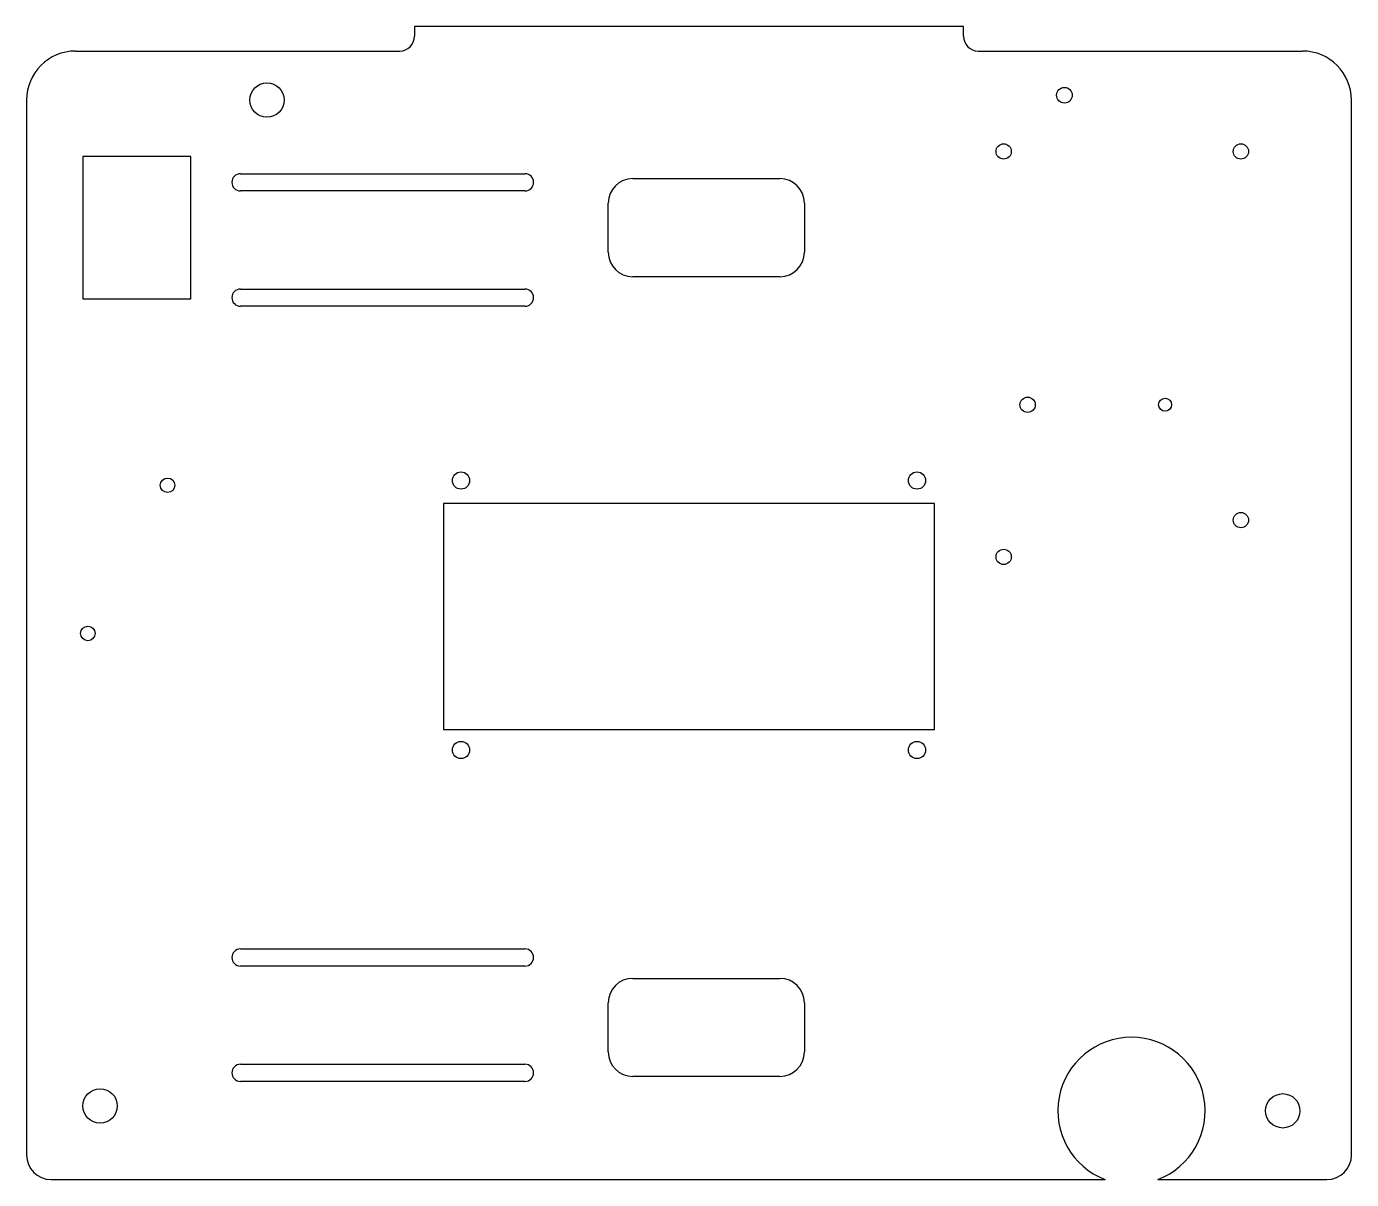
# Model space of a CAD drawing. Header units: millimetres. Extents: x 56 to 326, y 52 to 287.
import ezdxf

# ---------------------------------------------------------------- set-up
doc = ezdxf.new("R2010")
doc.units = ezdxf.units.MM

msp = doc.modelspace()

# ---------------------------------------------------------------- linework, layer by layer
at = {"color": 7, "linetype": 'Continuous', "lineweight": 25}
for p, q in [((135.15, 287.26), (135.15, 285.26)), ((247.05, 287.26), (135.15, 287.26)), ((247.05, 285.26), (247.05, 287.26)), ((66.1, 282.26), (132.15, 282.26)), ((250.05, 282.26), (316.1, 282.26)), ((56.1, 272.26), (56.1, 57.26)), ((326.1, 57.26), (326.1, 272.26)), ((89.6, 260.76), (67.6, 260.76)), ((67.6, 260.76), (67.6, 231.76)), ((89.6, 231.76), (89.6, 260.76)), ((99.69, 257.26), (157.68, 257.26)), ((179.63, 256.26), (209.63, 256.26)), ((157.68, 253.76), (99.69, 253.76)), ((174.63, 241.26), (174.63, 251.26)), ((214.63, 251.26), (214.63, 241.26)), ((209.63, 236.26), (179.63, 236.26)), ((99.69, 233.76), (157.68, 233.76)), ((67.6, 231.76), (89.6, 231.76)), ((157.68, 230.26), (99.69, 230.26)), ((241.1, 190.01), (141.1, 190.01)), ((141.1, 190.01), (141.1, 144.01)), ((241.1, 144.01), (241.1, 190.01)), ((141.1, 144.01), (241.1, 144.01)), ((99.69, 99.26), (157.68, 99.26)), ((157.68, 95.76), (99.69, 95.76)), ((179.63, 93.26), (209.63, 93.26)), ((174.63, 78.26), (174.63, 88.26)), ((214.63, 88.26), (214.63, 78.26)), ((99.69, 75.76), (157.68, 75.76)), ((209.63, 73.26), (179.63, 73.26)), ((157.68, 72.26), (99.69, 72.26)), ((61.1, 52.26), (275.89, 52.26)), ((286.66, 52.26), (321.1, 52.26))]:
    msp.add_line(p, q, dxfattribs=at)
for centre, radius in [((105.1, 272.26), 3.5), ((267.6, 273.26), 1.6), ((255.22, 261.79), 1.56), ((303.56, 261.79), 1.56), ((260.1, 210.17), 1.56), ((288.12, 210.17), 1.32), ((84.85, 193.76), 1.48), ((144.64, 194.72), 1.75), ((237.56, 194.72), 1.75), ((303.56, 186.66), 1.56), ((255.22, 179.16), 1.56), ((68.6, 163.56), 1.48), ((144.64, 139.8), 1.75), ((237.56, 139.8), 1.75), ((71.1, 67.26), 3.5), ((312.1, 66.26), 3.5)]:
    msp.add_circle(centre, radius, dxfattribs=at)
for centre, radius, start, end in [((132.15, 285.26), 3, 270, 0), ((250.05, 285.26), 3, 180, 270), ((66.1, 272.26), 10, 90, 180), ((316.1, 272.26), 10, 0, 90), ((99.69, 255.51), 1.75, 90, 270), ((157.68, 255.51), 1.75, 270, 90), ((179.63, 251.26), 5, 90, 180), ((209.63, 251.26), 5, 0, 90), ((179.63, 241.26), 5, 180, 270), ((209.63, 241.26), 5, 270, 0), ((99.69, 232.01), 1.75, 90, 270), ((157.68, 232.01), 1.75, 270, 90), ((99.69, 97.51), 1.75, 90, 270), ((157.68, 97.51), 1.75, 270, 90), ((179.63, 88.26), 5, 90, 180), ((209.63, 88.26), 5, 0, 90), ((281.27, 66.26), 15, 291.0395, 248.9605), ((99.69, 74.01), 1.75, 90, 270), ((157.68, 74.01), 1.75, 270, 90), ((179.63, 78.26), 5, 180, 270), ((209.63, 78.26), 5, 270, 0), ((61.1, 57.26), 5, 180, 270), ((321.1, 57.26), 5, 270, 0)]:
    msp.add_arc(centre, radius, start, end, dxfattribs=at)

doc.saveas('drawing.dxf')
